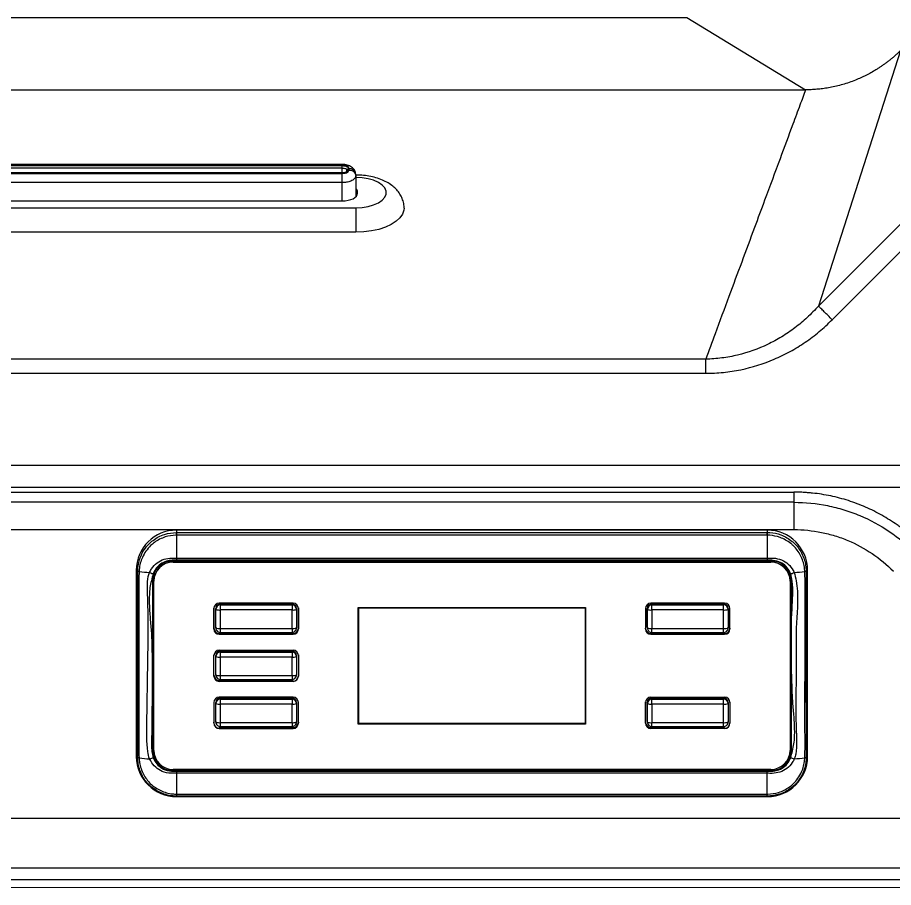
# Model space of a CAD drawing. Header units: inches. Extents: x 0 to 84, y -22 to 124.
# Drawn here: x 62 to 71.79, y 0.5 to 10.22 of the extents above; entities that cross this region are included whole.
import ezdxf

# ---------------------------------------------------------------- set-up
doc = ezdxf.new("R2010")
doc.units = ezdxf.units.IN
doc.header["$MEASUREMENT"] = 0
doc.layers.add('1', color=4, linetype='Continuous')
doc.layers.add('BDIM_CYAN', color=4, linetype='Continuous')

# ---------------------------------------------------------------- blocks, each defined once
blk = doc.blocks.new('wf')
at = {"layer": 'BDIM_CYAN'}
for p, q in [((2.2302, 3.3206), (2.2191, 3.3317)), ((2.3181, 3.3388), (2.3292, 3.3277)), ((2.3223, 3.3346), (2.3253, 3.3316)), ((2.1325, 3.3122), (-3.3122, -2.1325)), ((2.1396, 3.3051), (-3.3051, -2.1396)), ((-3.3029, -2.1415), (2.1415, 3.3029)), ((2.1607, 3.2837), (-3.2837, -2.1607)), ((2.1995, 3.2447), (-3.2447, -2.1995)), ((2.2014, 3.2428), (-3.2428, -2.2014)), ((-3.241, -2.2037), (2.2037, 3.241)), ((2.1987, 3.2444), (2.1607, 3.2837)), ((2.224, 3.2909), (2.2135, 3.3014)), ((2.2135, 3.3014), (2.2276, 3.2867)), ((2.2156, 3.3276), (2.2261, 3.3171)), ((2.224, 3.2909), (2.2261, 3.2861)), ((2.3292, 3.3277), (2.4931, 3.1637)), ((2.2757, 3.169), (-3.169, -2.2757)), ((2.4208, 3.024), (2.2757, 3.169)), ((2.4809, 3.2043), (2.4703, 3.2149)), ((2.4836, 3.2013), (2.4703, 3.2149)), ((-3.0752, -2.5816), (2.5816, 3.0752)), ((2.5816, 3.0752), (2.7748, 2.882)), ((-3.024, -2.4208), (2.4208, 3.024)), ((2.7748, 2.882), (-2.882, -2.7748)), ((-3.3317, -2.2191), (-3.3206, -2.2302)), ((-3.3171, -2.2261), (-3.3276, -2.2156)), ((-3.3014, -2.2135), (-3.2909, -2.224)), ((-3.2901, -2.2244), (-3.3014, -2.2135)), ((-3.2858, -2.2262), (-3.2909, -2.224)), ((-3.2837, -2.1607), (-3.2442, -2.199)), ((-3.3277, -2.3292), (-3.3388, -2.3181)), ((-3.1633, -2.4935), (-3.3277, -2.3292)), ((-3.169, -2.2757), (-3.024, -2.4208)), ((-3.2149, -2.4703), (-3.2043, -2.4809)), ((-3.2013, -2.4836), (-3.2149, -2.4703)), ((-3.0752, -2.5816), (-2.882, -2.7748))]:
    blk.add_line(p, q, dxfattribs=at)
at = {"layer": 'BDIM_CYAN', "flags": 128}
for points in [[(2.5816, 3.0752), (2.629, 3.1278), (2.669, 3.1834), (2.7, 3.2395), (2.7205, 3.2937), (2.7297, 3.3435), (2.7272, 3.3869), (2.7131, 3.422), (2.688, 3.4471), (2.6529, 3.4612), (2.6095, 3.4637), (2.5597, 3.4545), (2.5055, 3.434), (2.4494, 3.403), (2.3938, 3.363), (2.3412, 3.3156)], [(2.966, 3.4545), (2.9802, 3.4377), (3.0009, 3.3962), (3.0103, 3.3459), (3.008, 3.2882), (2.9941, 3.2246), (2.9691, 3.1568), (2.9335, 3.0868), (2.8885, 3.0164), (2.8351, 2.9475), (2.7748, 2.882)], [(2.4208, 3.024), (2.4431, 3.0486), (2.4622, 3.0745), (2.4774, 3.1009), (2.4882, 3.1266), (2.494, 3.1506), (2.4947, 3.1721), (2.4903, 3.1902), (2.4809, 3.2043)], [(-3.3156, -2.3412), (-3.363, -2.3938), (-3.403, -2.4494), (-3.434, -2.5055), (-3.4545, -2.5597), (-3.4637, -2.6095), (-3.4612, -2.6529), (-3.4471, -2.688), (-3.422, -2.7131), (-3.3869, -2.7272), (-3.3435, -2.7297), (-3.2937, -2.7205), (-3.2395, -2.7), (-3.1834, -2.669), (-3.1278, -2.629), (-3.0752, -2.5816)], [(-3.2043, -2.4809), (-3.1902, -2.4903), (-3.1721, -2.4947), (-3.1506, -2.494), (-3.1266, -2.4882), (-3.1009, -2.4774), (-3.0745, -2.4622), (-3.0486, -2.4431), (-3.024, -2.4208)], [(-2.882, -2.7748), (-2.9475, -2.8351), (-3.0164, -2.8885), (-3.0868, -2.9335), (-3.1568, -2.9691), (-3.2246, -2.9941), (-3.2882, -3.008), (-3.3459, -3.0103), (-3.3962, -3.0009), (-3.4377, -2.9802), (-3.4551, -2.9655)]]:
    blk.add_lwpolyline(points, dxfattribs=at)
at = {"layer": 'BDIM_CYAN'}
for centre, radius, start, end in [((2.4327, 3.1726), 0.0565, 48.41131, 92.67633), ((-3.1728, -2.4329), 0.0563, 177.87639, 221.64391)]:
    blk.add_arc(centre, radius, start, end, dxfattribs=at)
for points, knots in [([(2.9658, 3.4537), (2.9642, 3.4557), (2.9499, 3.4729), (2.9147, 3.4968), (2.863, 3.523), (2.8071, 3.538), (2.7485, 3.5434), (2.6868, 3.5389), (2.6219, 3.5244), (2.5542, 3.4994), (2.4858, 3.464), (2.4193, 3.4198), (2.3647, 3.3756), (2.3337, 3.3457), (2.3223, 3.3346)], [0, 0, 0, 0, 0.0109115, 0.0953064, 0.1774686, 0.2594799, 0.3436572, 0.4323254, 0.527311, 0.6285458, 0.7330605, 0.8369823, 0.9397193, 1, 1, 1, 1]), ([(2.3089, 3.3462), (2.2972, 3.3534), (2.2731, 3.3682), (2.2336, 3.3673), (2.2008, 3.358), (2.1762, 3.3464), (2.1527, 3.3311), (2.1392, 3.3185), (2.1325, 3.3122)], [0, 0, 0, 0, 0.23421, 0.483453, 0.61169, 0.740859, 0.870406, 1, 1, 1, 1]), ([(2.2191, 3.3317), (2.2142, 3.3345), (2.2045, 3.3403), (2.1815, 3.3348), (2.1589, 3.3226), (2.146, 3.3109), (2.1396, 3.3051)], [0, 0, 0, 0, 0.2796186, 0.5592342, 0.7796155, 1, 1, 1, 1]), ([(2.1415, 3.3029), (2.1492, 3.3097), (2.1646, 3.3232), (2.1875, 3.3329), (2.2053, 3.3344), (2.2122, 3.3299), (2.2156, 3.3276)], [0, 0, 0, 0, 0.279599, 0.559224, 0.779618, 1, 1, 1, 1]), ([(2.3181, 3.3388), (2.3107, 3.3443), (2.2952, 3.3559), (2.2654, 3.357), (2.2386, 3.3481), (2.2255, 3.337), (2.2191, 3.3317)], [0, 0, 0, 0, 0.270261, 0.562429, 0.789736, 1, 1, 1, 1]), ([(2.2302, 3.3206), (2.2385, 3.3273), (2.2559, 3.3412), (2.2861, 3.3466), (2.3119, 3.3415), (2.3236, 3.3322), (2.3292, 3.3277)], [0, 0, 0, 0, 0.2702613, 0.5624294, 0.7897364, 1, 1, 1, 1]), ([(2.1333, 3.3114), (2.1332, 3.3115), (2.1328, 3.3119), (2.1369, 3.3078), (2.1396, 3.3051)], [0, 0, 0, 0, 0.349761, 1, 1, 1, 1]), ([(2.1607, 3.2837), (2.1588, 3.2855), (2.155, 3.2894), (2.149, 3.2954), (2.1442, 3.3001), (2.1424, 3.302), (2.1415, 3.3029)], [0, 0, 0, 0, 0.270372, 0.562401, 0.789626, 1, 1, 1, 1]), ([(2.1607, 3.2837), (2.1655, 3.2881), (2.1753, 3.2968), (2.191, 3.3044), (2.2049, 3.3068), (2.2106, 3.3032), (2.2135, 3.3014)], [0, 0, 0, 0, 0.24999, 0.500001, 0.75001, 1, 1, 1, 1]), ([(2.2264, 3.2862), (2.226, 3.2858), (2.2249, 3.2849), (2.2234, 3.2796), (2.22, 3.272), (2.2154, 3.2641), (2.2087, 3.2546), (2.2027, 3.2481), (2.1995, 3.2447)], [0, 0, 0, 0, 0.131237, 0.356747, 0.491878, 0.643527, 0.812664, 1, 1, 1, 1]), ([(2.2014, 3.2428), (2.2004, 3.2438), (2.1992, 3.245), (2.1996, 3.2445), (2.1997, 3.2445)], [0, 0, 0, 0, 0.808984, 1, 1, 1, 1]), ([(2.2261, 3.3171), (2.2288, 3.3125), (2.2342, 3.3034), (2.2291, 3.282), (2.2176, 3.2608), (2.2068, 3.2488), (2.2014, 3.2428)], [0, 0, 0, 0, 0.279618, 0.559233, 0.779615, 1, 1, 1, 1]), ([(2.2037, 3.241), (2.211, 3.2493), (2.2255, 3.2659), (2.2359, 3.2904), (2.2375, 3.3095), (2.2327, 3.3169), (2.2302, 3.3206)], [0, 0, 0, 0, 0.279591, 0.559216, 0.779611, 1, 1, 1, 1]), ([(2.2757, 3.169), (2.2688, 3.1759), (2.2543, 3.1904), (2.2319, 3.2128), (2.2141, 3.2306), (2.2071, 3.2376), (2.2037, 3.241)], [0, 0, 0, 0, 0.270372, 0.562401, 0.789626, 1, 1, 1, 1]), ([(2.2135, 3.3014), (2.212, 3.3034), (2.2091, 3.3076), (2.2089, 3.3154), (2.2112, 3.3225), (2.2142, 3.3259), (2.2156, 3.3276)], [0, 0, 0, 0, 0.270498, 0.562368, 0.7895, 1, 1, 1, 1]), ([(2.224, 3.2909), (2.2226, 3.2929), (2.2196, 3.297), (2.2194, 3.3049), (2.2218, 3.3119), (2.2247, 3.3154), (2.2261, 3.3171)], [0, 0, 0, 0, 0.2705015, 0.5623673, 0.7894964, 1, 1, 1, 1]), ([(2.3292, 3.3277), (2.3328, 3.3228), (2.34, 3.3133), (2.3424, 3.293), (2.3394, 3.2708), (2.3293, 3.2413), (2.3091, 3.2055), (2.2863, 3.1805), (2.2757, 3.169)], [0, 0, 0, 0, 0.1550158, 0.3015242, 0.4395187, 0.5689931, 0.8013846, 1, 1, 1, 1]), ([(-3.3122, -2.1325), (-3.3205, -2.1416), (-3.3394, -2.1623), (-3.3568, -2.1961), (-3.3656, -2.2286), (-3.3673, -2.2566), (-3.3622, -2.2853), (-3.3517, -2.3008), (-3.3462, -2.3089)], [0, 0, 0, 0, 0.17198, 0.389837, 0.520088, 0.665434, 0.825777, 1, 1, 1, 1]), ([(-3.3051, -2.1396), (-3.3124, -2.1479), (-3.327, -2.1644), (-3.3373, -2.189), (-3.339, -2.2081), (-3.3341, -2.2155), (-3.3317, -2.2191)], [0, 0, 0, 0, 0.2795906, 0.5592155, 0.7796115, 1, 1, 1, 1]), ([(-3.3276, -2.2156), (-3.3303, -2.211), (-3.3357, -2.2019), (-3.3306, -2.1806), (-3.3191, -2.1594), (-3.3083, -2.1474), (-3.3029, -2.1415)], [0, 0, 0, 0, 0.279615, 0.559229, 0.779599, 1, 1, 1, 1]), ([(-3.3114, -2.1333), (-3.3115, -2.1332), (-3.3119, -2.1328), (-3.3078, -2.1369), (-3.3051, -2.1396)], [0, 0, 0, 0, 0.349703, 1, 1, 1, 1]), ([(-3.2837, -2.1607), (-3.2855, -2.1588), (-3.2894, -2.155), (-3.2954, -2.149), (-3.3001, -2.1442), (-3.302, -2.1424), (-3.3029, -2.1415)], [0, 0, 0, 0, 0.270372, 0.562401, 0.789626, 1, 1, 1, 1]), ([(-3.3388, -2.3181), (-3.3443, -2.3107), (-3.3559, -2.2952), (-3.357, -2.2654), (-3.3481, -2.2386), (-3.337, -2.2255), (-3.3317, -2.2191)], [0, 0, 0, 0, 0.270261, 0.562429, 0.789736, 1, 1, 1, 1]), ([(-3.3277, -2.3292), (-3.3333, -2.3217), (-3.3448, -2.3062), (-3.3459, -2.2765), (-3.337, -2.2497), (-3.3259, -2.2365), (-3.3206, -2.2302)], [0, 0, 0, 0, 0.270261, 0.562429, 0.789736, 1, 1, 1, 1]), ([(-3.3014, -2.2135), (-3.3034, -2.212), (-3.3076, -2.2091), (-3.3154, -2.2089), (-3.3225, -2.2112), (-3.3259, -2.2142), (-3.3276, -2.2156)], [0, 0, 0, 0, 0.2704983, 0.5623681, 0.7894996, 1, 1, 1, 1]), ([(-3.3206, -2.2302), (-3.3157, -2.2331), (-3.3059, -2.2389), (-3.283, -2.2334), (-3.2603, -2.2211), (-3.2474, -2.2095), (-3.241, -2.2037)], [0, 0, 0, 0, 0.279607, 0.55922, 0.779595, 1, 1, 1, 1]), ([(-3.2428, -2.2014), (-3.2505, -2.2082), (-3.266, -2.2218), (-3.2889, -2.2314), (-3.3068, -2.233), (-3.3136, -2.2284), (-3.3171, -2.2261)], [0, 0, 0, 0, 0.279619, 0.559235, 0.779616, 1, 1, 1, 1]), ([(-3.2909, -2.224), (-3.2929, -2.2226), (-3.297, -2.2196), (-3.3049, -2.2194), (-3.3119, -2.2218), (-3.3154, -2.2247), (-3.3171, -2.2261)], [0, 0, 0, 0, 0.270502, 0.562367, 0.789496, 1, 1, 1, 1]), ([(-3.3014, -2.2135), (-3.3032, -2.2106), (-3.3068, -2.2049), (-3.3044, -2.191), (-3.2968, -2.1753), (-3.2881, -2.1655), (-3.2837, -2.1607)], [0, 0, 0, 0, 0.249993, 0.499971, 0.749966, 1, 1, 1, 1]), ([(-3.2447, -2.1995), (-3.2492, -2.2036), (-3.2584, -2.212), (-3.2719, -2.2202), (-3.2819, -2.2251), (-3.2851, -2.2262), (-3.2867, -2.2268)], [0, 0, 0, 0, 0.233948, 0.479822, 0.734764, 1, 1, 1, 1]), ([(-3.2445, -2.1997), (-3.2445, -2.1997), (-3.2446, -2.1996), (-3.2435, -2.2007), (-3.2428, -2.2014)], [0, 0, 0, 0, 0.350671, 1, 1, 1, 1]), ([(-3.169, -2.2757), (-3.1759, -2.2688), (-3.1904, -2.2543), (-3.2128, -2.2319), (-3.2306, -2.2141), (-3.2376, -2.2071), (-3.241, -2.2037)], [0, 0, 0, 0, 0.270372, 0.562401, 0.789626, 1, 1, 1, 1]), ([(-3.3346, -2.3223), (-3.3448, -2.3328), (-3.3739, -2.3628), (-3.4175, -2.4162), (-3.4623, -2.4828), (-3.4991, -2.5534), (-3.5254, -2.6242), (-3.54, -2.693), (-3.5433, -2.7572), (-3.5361, -2.8176), (-3.5186, -2.8733), (-3.4924, -2.9238), (-3.4672, -2.9513), (-3.4549, -2.9646)], [0, 0, 0, 0, 0.055727, 0.158429, 0.262412, 0.368812, 0.478852, 0.578102, 0.671, 0.758141, 0.841458, 0.922642, 1, 1, 1, 1]), ([(-3.169, -2.2757), (-3.1805, -2.2863), (-3.2055, -2.3091), (-3.2413, -2.3293), (-3.2708, -2.3394), (-3.293, -2.3424), (-3.3133, -2.34), (-3.3228, -2.3328), (-3.3277, -2.3292)], [0, 0, 0, 0, 0.198615, 0.431007, 0.560481, 0.698476, 0.844984, 1, 1, 1, 1])]:
    blk.add_open_spline(points, degree=3, knots=knots, dxfattribs=at)
blk = doc.blocks.new('cp')
at = {"layer": 'BDIM_CYAN'}
for p, q in [((-3.3, 2.162), (-3.3, 2.1367)), ((3.3, 2.162), (-3.3, 2.162)), ((3.3, 2.162), (3.3, 2.1367)), ((-3.3, 2.1367), (-3.3, 2.1055)), ((-3.3, 2.1367), (3.05, 2.1367)), ((-3.3, 2.1055), (-3.3, 2.1055)), ((-3.3, 2.1055), (-3.2997, 1.8493)), ((3.3, 2.1055), (-3.3, 2.1055)), ((3.05, 2.1367), (3.05, 2.1367)), ((3.05, 2.1367), (3.3, 2.1367)), ((3.3, 2.1055), (3.2997, 1.8493)), ((3.3, 2.1055), (3.3, 2.1055)), ((3.34, 1.8206), (-3.34, 1.8206)), ((-3.34, 1.8049), (-3.34, 1.807)), ((-3.34, 1.807), (3.34, 1.807)), ((-3.34, 1.8049), (3.34, 1.8049)), ((-3.2997, 1.8493), (3.0497, 1.8493)), ((-3.2997, 1.8493), (-3.2997, 1.8259)), ((-3.0497, 1.8259), (-3.2997, 1.8259)), ((3.2993, 1.8259), (-3.0497, 1.8259)), ((3.0497, 1.8493), (3.2997, 1.8493)), ((3.2997, 1.8493), (3.2993, 1.8259)), ((3.34, 1.8049), (3.34, 1.807)), ((-3.7333, 1.7039), (-3.75, 1.7154)), ((-3.75, 1.7154), (-3.75, -0.3689)), ((-3.7333, 1.7039), (-3.7333, 1.7039)), ((-3.7189, 1.7005), (-3.7189, 1.7005)), ((-3.6019, 1.6894), (-3.6018, 1.6894)), ((-3.6018, 1.6894), (-3.6018, 1.6894)), ((3.6016, 1.6894), (3.6014, 1.6894)), ((3.7189, 1.7005), (3.7189, 1.7005)), ((3.7333, 1.7039), (3.75, 1.7154)), ((3.7333, 1.7038), (3.7333, 1.7039)), ((3.75, -0.3689), (3.75, 1.7154)), ((-3.57, 1.5923), (-3.5695, 1.5941)), ((-3.57, 1.5923), (-3.57, -0.2995)), ((-3.5695, 1.5941), (-3.5695, -0.2976)), ((-3.5545, 1.592), (-3.5545, 1.5941)), ((-3.5545, -0.2997), (-3.5545, 1.592)), ((3.5545, 1.592), (3.5545, 1.5941)), ((3.5545, 1.592), (3.5545, -0.2997)), ((3.57, 1.5923), (3.5695, 1.5941)), ((3.5695, -0.2976), (3.5695, 1.5941)), ((3.57, -0.2995), (3.57, 1.5923)), ((-2.8832, 1.287), (-2.8832, 1.0574)), ((-2.8829, 1.2929), (-2.8831, 1.2902)), ((-2.8827, 1.0673), (-2.8827, 1.2949)), ((-2.862, 1.2762), (-2.8633, 1.2868)), ((-2.8633, 1.0764), (-2.8633, 1.2868)), ((-2.862, 1.0685), (-2.862, 1.2762)), ((-1.9993, 1.3466), (-2.8232, 1.3466)), ((-2.8133, 1.3364), (-2.812, 1.3258)), ((-2.8133, 1.3364), (-2.0092, 1.3364)), ((-2.812, 1.3258), (-2.812, 1.2702)), ((-2.812, 1.3258), (-2.0105, 1.3258)), ((-2.0105, 1.3258), (-2.0092, 1.3364)), ((-2.0105, 1.3258), (-2.0105, 1.2702)), ((-1.9592, 1.2868), (-1.9605, 1.2762)), ((-1.9605, 1.2762), (-1.9605, 1.0685)), ((-1.9592, 1.2868), (-1.9592, 1.0764)), ((-1.9398, 1.2949), (-1.9398, 1.0673)), ((-1.9394, 1.2902), (-1.9396, 1.2929)), ((-1.9393, 1.0574), (-1.9393, 1.287)), ((-1.2705, 1.2978), (1.2705, 1.2978)), ((-1.2705, -0.0055), (-1.2705, 1.2978)), ((-1.2653, 1.2928), (-1.2655, 1.2949)), ((-1.2655, 1.2949), (1.2655, 1.2949)), ((-1.2655, 0.0016), (-1.2655, 1.2949)), ((-1.2653, 1.2928), (1.2653, 1.2928)), ((-1.2653, 0), (-1.2653, 1.2928)), ((1.2653, 1.2928), (1.2655, 1.2949)), ((1.2653, 1.2928), (1.2653, 0)), ((1.2655, 1.2949), (1.2655, 0.0016)), ((1.2705, 1.2978), (1.2705, -0.0055)), ((1.9393, 1.287), (1.9393, 1.0574)), ((1.9396, 1.2929), (1.9394, 1.2902)), ((1.9398, 1.2949), (1.9398, 1.0673)), ((1.9605, 1.2762), (1.9592, 1.2868)), ((1.9592, 1.0764), (1.9592, 1.2868)), ((1.9605, 1.0685), (1.9605, 1.2762)), ((2.8232, 1.3466), (1.9993, 1.3466)), ((2.0092, 1.3364), (2.0105, 1.3258)), ((2.0092, 1.3364), (2.8133, 1.3364)), ((2.0105, 1.2702), (2.0105, 1.3258)), ((2.0105, 1.3258), (2.812, 1.3258)), ((2.812, 1.3258), (2.8133, 1.3364)), ((2.812, 1.2702), (2.812, 1.3258)), ((2.8633, 1.2868), (2.862, 1.2762)), ((2.862, 1.2762), (2.862, 1.0685)), ((2.8633, 1.2868), (2.8633, 1.0764)), ((2.8827, 1.0673), (2.8827, 1.2949)), ((2.8831, 1.2902), (2.8829, 1.2929)), ((2.8832, 1.0574), (2.8832, 1.287)), ((-2.0105, 1.2702), (-2.812, 1.2702)), ((-2.812, 1.2702), (-2.812, 1.0625)), ((-2.0105, 1.0625), (-2.0105, 1.2702)), ((2.812, 1.2702), (2.0105, 1.2702)), ((2.0105, 1.2702), (2.0105, 1.0625)), ((2.812, 1.0625), (2.812, 1.2702)), ((-2.8832, 1.0594), (-2.8827, 1.0673)), ((-2.8633, 1.0764), (-2.862, 1.0685)), ((-2.8626, 1.0683), (-2.8613, 1.0604)), ((-2.862, 1.0685), (-2.8613, 1.0604)), ((-2.8227, 1.0077), (-2.8232, 0.9999)), ((-1.9993, 0.9999), (-2.8232, 0.9999)), ((-2.8232, 0.9999), (-2.8232, 0.9978)), ((-2.8232, 0.9978), (-1.9993, 0.9978)), ((-1.9998, 1.0077), (-2.8227, 1.0077)), ((-2.812, 1.0625), (-2.0105, 1.0625)), ((-2.812, 1.0625), (-2.812, 1.0186)), ((-2.812, 1.0186), (-2.0105, 1.0186)), ((-2.0105, 1.0625), (-2.0105, 1.0186)), ((-1.9993, 0.9999), (-1.9998, 1.0077)), ((-1.9993, 0.9999), (-1.9993, 0.9978)), ((-1.9612, 1.0604), (-1.9605, 1.0685)), ((-1.9612, 1.0604), (-1.9599, 1.0683)), ((-1.9605, 1.0685), (-1.9592, 1.0764)), ((-1.9398, 1.0673), (-1.9393, 1.0594)), ((1.9393, 1.0594), (1.9398, 1.0673)), ((1.9592, 1.0764), (1.9605, 1.0685)), ((1.9599, 1.0683), (1.9612, 1.0604)), ((1.9605, 1.0685), (1.9612, 1.0604)), ((1.9998, 1.0077), (1.9993, 0.9999)), ((1.9993, 0.9999), (2.8232, 0.9999)), ((1.9993, 0.9999), (1.9993, 0.9978)), ((1.9993, 0.9978), (2.8232, 0.9978)), ((1.9998, 1.0077), (2.8227, 1.0077)), ((2.0105, 1.0625), (2.812, 1.0625)), ((2.0105, 1.0186), (2.0105, 1.0625)), ((2.0105, 1.0186), (2.812, 1.0186)), ((2.812, 1.0186), (2.812, 1.0625)), ((2.8232, 0.9999), (2.8227, 1.0077)), ((2.8232, 0.9999), (2.8232, 0.9978)), ((2.8613, 1.0604), (2.862, 1.0685)), ((2.8613, 1.0604), (2.8626, 1.0683)), ((2.862, 1.0685), (2.8633, 1.0764)), ((2.8827, 1.0673), (2.8832, 1.0594)), ((-2.823, 0.8206), (-1.9993, 0.8206)), ((-2.8133, 0.8104), (-2.812, 0.7998)), ((-2.8133, 0.8104), (-2.0092, 0.8104)), ((-2.812, 0.7998), (-2.812, 0.7442)), ((-2.812, 0.7998), (-2.0105, 0.7998)), ((-2.0105, 0.7998), (-2.0092, 0.8104)), ((-2.0105, 0.7998), (-2.0105, 0.7442)), ((-2.8827, 0.7669), (-2.883, 0.7642)), ((-2.883, 0.5313), (-2.883, 0.761)), ((-2.8825, 0.5413), (-2.8825, 0.7689)), ((-2.862, 0.7502), (-2.8633, 0.7607)), ((-2.8633, 0.5504), (-2.8633, 0.7607)), ((-2.862, 0.5424), (-2.862, 0.7502)), ((-2.0105, 0.7442), (-2.812, 0.7442)), ((-2.812, 0.7442), (-2.812, 0.5364)), ((-2.0105, 0.5364), (-2.0105, 0.7442)), ((-1.9592, 0.7607), (-1.9605, 0.7502)), ((-1.9605, 0.7502), (-1.9605, 0.5424)), ((-1.9592, 0.7607), (-1.9592, 0.5504)), ((-1.9398, 0.7689), (-1.9398, 0.5413)), ((-1.9394, 0.7642), (-1.9396, 0.7669)), ((-1.9393, 0.761), (-1.9393, 0.5313)), ((-2.883, 0.5334), (-2.8825, 0.5413)), ((-2.8633, 0.5504), (-2.862, 0.5424)), ((-2.8626, 0.5423), (-2.8613, 0.5343)), ((-2.862, 0.5424), (-2.8613, 0.5343)), ((-2.812, 0.5364), (-2.0105, 0.5364)), ((-2.812, 0.5364), (-2.812, 0.4925)), ((-2.812, 0.4925), (-2.0105, 0.4925)), ((-2.0105, 0.5364), (-2.0105, 0.4925)), ((-1.9612, 0.5343), (-1.9605, 0.5424)), ((-1.9612, 0.5343), (-1.9599, 0.5423)), ((-1.9605, 0.5424), (-1.9592, 0.5504)), ((-1.9398, 0.5413), (-1.9393, 0.5334)), ((-2.8225, 0.4817), (-2.823, 0.4739)), ((-1.9993, 0.4739), (-2.823, 0.4739)), ((-2.823, 0.4739), (-2.823, 0.4718)), ((-1.9993, 0.4718), (-2.823, 0.4718)), ((-1.9998, 0.4817), (-2.8225, 0.4817)), ((-1.9993, 0.4739), (-1.9998, 0.4817)), ((-1.9993, 0.4739), (-1.9993, 0.4718)), ((-1.9993, 0.2945), (-2.8232, 0.2945)), ((1.9993, 0.2945), (2.8232, 0.2945)), ((-2.8832, 0.235), (-2.8832, 0.0053)), ((-2.8829, 0.2408), (-2.8831, 0.2382)), ((-2.8827, 0.2428), (-2.8827, 0.0152)), ((-2.862, 0.2241), (-2.8633, 0.2347)), ((-2.8633, 0.0243), (-2.8633, 0.2347)), ((-2.862, 0.0164), (-2.862, 0.2241)), ((-2.8133, 0.2843), (-2.812, 0.2738)), ((-2.8133, 0.2843), (-2.0092, 0.2843)), ((-2.812, 0.2738), (-2.812, 0.2181)), ((-2.812, 0.2738), (-2.0105, 0.2738)), ((-2.0105, 0.2181), (-2.812, 0.2181)), ((-2.812, 0.2181), (-2.812, 0.0104)), ((-2.0105, 0.2738), (-2.0092, 0.2843)), ((-2.0105, 0.2738), (-2.0105, 0.2181)), ((-2.0105, 0.0104), (-2.0105, 0.2181)), ((-1.9592, 0.2347), (-1.9605, 0.2241)), ((-1.9605, 0.2241), (-1.9605, 0.0164)), ((-1.9592, 0.2347), (-1.9592, 0.0243)), ((-1.9398, 0.0152), (-1.9398, 0.2428)), ((-1.9394, 0.2382), (-1.9396, 0.2408)), ((-1.9393, 0.0053), (-1.9393, 0.235)), ((1.9393, 0.0053), (1.9393, 0.235)), ((1.9396, 0.2408), (1.9394, 0.2382)), ((1.9398, 0.0152), (1.9398, 0.2428)), ((1.9605, 0.2241), (1.9592, 0.2347)), ((1.9592, 0.0243), (1.9592, 0.2347)), ((1.9605, 0.0164), (1.9605, 0.2241)), ((2.0092, 0.2843), (2.0105, 0.2738)), ((2.0092, 0.2843), (2.8133, 0.2843)), ((2.0105, 0.2181), (2.0105, 0.2738)), ((2.0105, 0.2738), (2.812, 0.2738)), ((2.812, 0.2181), (2.0105, 0.2181)), ((2.0105, 0.2181), (2.0105, 0.0104)), ((2.812, 0.2738), (2.8133, 0.2843)), ((2.812, 0.2181), (2.812, 0.2738)), ((2.812, 0.0104), (2.812, 0.2181)), ((2.8633, 0.2347), (2.862, 0.2241)), ((2.862, 0.2241), (2.862, 0.0164)), ((2.8633, 0.2347), (2.8633, 0.0243)), ((2.8827, 0.2428), (2.8827, 0.0152)), ((2.8831, 0.2382), (2.8829, 0.2408)), ((2.8832, 0.235), (2.8832, 0.0053)), ((-2.8832, 0.0074), (-2.8827, 0.0152)), ((-2.8633, 0.0243), (-2.862, 0.0164)), ((-2.8626, 0.0163), (-2.8613, 0.0083)), ((-2.862, 0.0164), (-2.8613, 0.0083)), ((-2.812, 0.0104), (-2.0105, 0.0104)), ((-2.812, 0.0104), (-2.812, -0.0335)), ((-2.0105, 0.0104), (-2.0105, -0.0335)), ((-1.9612, 0.0083), (-1.9605, 0.0164)), ((-1.9612, 0.0083), (-1.9599, 0.0163)), ((-1.9605, 0.0164), (-1.9592, 0.0243)), ((-1.9398, 0.0152), (-1.9393, 0.0074)), ((-1.2653, 0), (-1.2655, 0.0016)), ((1.2653, 0), (-1.2653, 0)), ((1.2653, 0), (1.2655, 0.0016)), ((1.9393, 0.0074), (1.9398, 0.0152)), ((1.9592, 0.0243), (1.9605, 0.0164)), ((1.9599, 0.0163), (1.9612, 0.0083)), ((1.9605, 0.0164), (1.9612, 0.0083)), ((2.0105, 0.0104), (2.812, 0.0104)), ((2.0105, -0.0335), (2.0105, 0.0104)), ((2.812, -0.0335), (2.812, 0.0104)), ((2.8613, 0.0083), (2.862, 0.0164)), ((2.8613, 0.0083), (2.8626, 0.0163)), ((2.862, 0.0164), (2.8633, 0.0243)), ((2.8827, 0.0152), (2.8832, 0.0074)), ((-2.8227, -0.0443), (-2.8232, -0.0522)), ((-2.8232, -0.0522), (-1.9993, -0.0522)), ((-2.8232, -0.0522), (-2.8232, -0.0543)), ((-2.8232, -0.0543), (-1.9993, -0.0543)), ((-2.8227, -0.0443), (-1.9998, -0.0443)), ((-2.812, -0.0335), (-2.0105, -0.0335)), ((-1.9993, -0.0522), (-1.9998, -0.0443)), ((-1.9993, -0.0522), (-1.9993, -0.0543)), ((1.2705, -0.0034), (-1.2705, -0.0034)), ((1.2705, -0.0055), (-1.2705, -0.0055)), ((1.9998, -0.0443), (1.9993, -0.0522)), ((2.8232, -0.0522), (1.9993, -0.0522)), ((1.9993, -0.0522), (1.9993, -0.0543)), ((2.8232, -0.0543), (1.9993, -0.0543)), ((2.8227, -0.0443), (1.9998, -0.0443)), ((2.0105, -0.0335), (2.812, -0.0335)), ((2.8232, -0.0522), (2.8227, -0.0443)), ((2.8232, -0.0522), (2.8232, -0.0543)), ((-3.7334, -0.3804), (-3.75, -0.3689)), ((-3.7334, -0.3804), (-3.7334, -0.3804)), ((-3.7188, -0.3837), (-3.7189, -0.3837)), ((-3.57, -0.2995), (-3.5695, -0.2976)), ((3.57, -0.2995), (3.5695, -0.2976)), ((3.7189, -0.3837), (3.7189, -0.3837)), ((3.7333, -0.3804), (3.75, -0.3689)), ((3.7333, -0.3804), (3.7333, -0.3804)), ((-3.6013, -0.3943), (-3.6015, -0.3943)), ((-3.6013, -0.3943), (-3.6013, -0.3943)), ((3.6017, -0.3938), (3.6016, -0.3938)), ((3.6016, -0.3938), (3.6016, -0.3938)), ((3.34, -0.5126), (-3.34, -0.5126)), ((3.34, -0.5254), (-3.34, -0.5254)), ((-3.34, -0.5254), (-3.34, -0.5277)), ((-3.34, -0.5277), (3.34, -0.5277)), ((-3.2997, -0.5557), (-3.3, -0.7886)), ((-3.2993, -0.5331), (-3.2997, -0.5557)), ((-3.0497, -0.5557), (-3.2997, -0.5557)), ((-3.2993, -0.5331), (3.0497, -0.5331)), ((3.2997, -0.5557), (-3.0497, -0.5557)), ((3.0497, -0.5331), (3.2997, -0.5331)), ((3.2997, -0.5557), (3.2997, -0.5331)), ((3.3, -0.7886), (3.2997, -0.5557)), ((3.34, -0.5277), (3.34, -0.5254)), ((-3.3, -0.7886), (-3.3, -0.7886)), ((-3.3, -0.7886), (3.3, -0.7886)), ((-3.3, -0.7886), (-3.3, -0.811)), ((-3.3, -0.811), (-3.3, -0.8155)), ((-3.05, -0.811), (-3.3, -0.811)), ((-3.3, -0.8155), (3.3, -0.8155)), ((3.3, -0.811), (-3.05, -0.811)), ((3.3, -0.7886), (3.3, -0.7886)), ((3.3, -0.811), (3.3, -0.7886)), ((3.3, -0.8155), (3.3, -0.811))]:
    blk.add_line(p, q, dxfattribs=at)
at = {"layer": 'BDIM_CYAN', "flags": 128}
for points in [[(-3.3, 2.1055), (-3.3, 2.1109), (-3.3, 2.116), (-3.3, 2.1207), (-3.3, 2.125), (-3.3, 2.1287), (-3.3, 2.132), (-3.3, 2.1346), (-3.3, 2.1367)], [(3.3, 2.1055), (3.3, 2.1109), (3.3, 2.116), (3.3, 2.1207), (3.3, 2.125), (3.3, 2.1287), (3.3, 2.132), (3.3, 2.1346), (3.3, 2.1367)], [(-3.56, 1.6588), (-3.5651, 1.6385), (-3.5695, 1.5941)], [(3.5695, 1.5941), (3.5651, 1.6385), (3.56, 1.6588)], [(3.3, -0.811), (3.3, -0.8103), (3.3, -0.809), (3.3, -0.8071), (3.3, -0.8045), (3.3, -0.8013), (3.3, -0.7975), (3.3, -0.7933), (3.3, -0.7886)]]:
    blk.add_lwpolyline(points, dxfattribs=at)
at = {"layer": 'BDIM_CYAN'}
for centre, radius, start, end in [((-3.3017, 1.7137), 0.4483, 89.78573, 179.78412), ((3.3017, 1.7137), 0.4483, 0.21588, 90.21427), ((-3.3409, 1.5914), 0.2291, 89.78573, 179.78412), ((-3.3408, 1.5933), 0.2137, 89.78573, 179.78412), ((-3.3408, 1.5912), 0.2137, 89.78573, 179.78412), ((3.3409, 1.5914), 0.2291, 0.21588, 90.21427), ((3.3408, 1.5933), 0.2137, 0.21588, 90.21427), ((3.3408, 1.5912), 0.2137, 0.21588, 90.21427), ((-3.4388, 4.0329), 2.3491, 263.15268, 266.01999), ((3.4382, 4.0418), 2.3581, 273.9742, 276.83592), ((-2.8121, 1.2759), 0.0499, 89.88857, 179.68128), ((-2.824, 1.3813), 0.1118, 250.14167, 276.17666), ((-2.0104, 1.2759), 0.0499, 0.31872, 90.11143), ((-1.9985, 1.3813), 0.1118, 263.82334, 289.85833), ((2.0104, 1.2759), 0.0499, 89.88857, 179.68128), ((1.9985, 1.3813), 0.1118, 250.14167, 276.17666), ((2.8121, 1.2759), 0.0499, 0.31872, 90.11143), ((2.824, 1.3813), 0.1118, 263.82334, 289.85833), ((-2.824, 1.1736), 0.1118, 250.14167, 276.17666), ((-2.812, 1.0686), 0.05, 189.46028, 270), ((-1.9985, 1.1736), 0.1118, 263.82334, 289.85833), ((-2.0105, 1.0686), 0.05, 270, 350.53972), ((1.9985, 1.1736), 0.1118, 250.14167, 276.17666), ((2.0105, 1.0686), 0.05, 189.46028, 270), ((2.824, 1.1736), 0.1118, 263.82334, 289.85833), ((2.812, 1.0686), 0.05, 270, 350.53972), ((-2.8121, 0.7499), 0.0499, 89.88857, 179.68128), ((-2.0104, 0.7499), 0.0499, 0.31872, 90.11143), ((-2.824, 0.8553), 0.1118, 250.14167, 276.17666), ((-1.9985, 0.8553), 0.1118, 263.82334, 289.85833), ((-2.824, 0.6476), 0.1118, 250.14167, 276.17666), ((-2.812, 0.5425), 0.05, 189.46028, 270), ((-1.9985, 0.6476), 0.1118, 263.82334, 289.85833), ((-2.0105, 0.5425), 0.05, 270, 350.53972), ((-2.8121, 0.2239), 0.0499, 89.88857, 179.68128), ((-2.824, 0.3293), 0.1118, 250.14167, 276.17666), ((-2.0104, 0.2239), 0.0499, 0.31872, 90.11143), ((-1.9985, 0.3293), 0.1118, 263.82334, 289.85833), ((2.0104, 0.2239), 0.0499, 89.88857, 179.68128), ((1.9985, 0.3293), 0.1118, 250.14167, 276.17666), ((2.8121, 0.2239), 0.0499, 0.31872, 90.11143), ((2.824, 0.3293), 0.1118, 263.82334, 289.85833), ((-2.824, 0.1215), 0.1118, 250.14167, 276.17666), ((-2.812, 0.0165), 0.05, 189.46028, 270), ((-1.9985, 0.1215), 0.1118, 263.82334, 289.85833), ((-2.0105, 0.0165), 0.05, 270, 350.53972), ((1.9985, 0.1215), 0.1118, 250.14167, 276.17666), ((2.0105, 0.0165), 0.05, 189.46028, 270), ((2.824, 0.1215), 0.1118, 263.82334, 289.85833), ((2.812, 0.0165), 0.05, 270, 350.53972), ((-3.3017, -0.3672), 0.4483, 180.21588, 270.21427), ((-3.448, 1.9658), 2.3651, 263.42326, 266.27699), ((-3.3409, -0.2986), 0.2291, 180.21588, 270.21427), ((-3.3409, -0.2968), 0.2286, 180.21588, 270.21427), ((-3.3408, -0.2989), 0.2137, 180.21588, 270.21427), ((3.3017, -0.3672), 0.4483, 269.78573, 359.78412), ((3.3409, -0.2968), 0.2286, 269.78573, 359.78412), ((3.3409, -0.2986), 0.2291, 269.78573, 359.78412), ((3.3408, -0.2989), 0.2137, 269.78573, 359.78412), ((3.4589, 1.9544), 2.3525, 273.47836, 276.34415), ((15.3976, -0.791), 18.6976, 179.99278, 180.06128)]:
    blk.add_arc(centre, radius, start, end, dxfattribs=at)
for centre, major_axis, ratio, start_param, end_param in [((-2.8232, 1.287), (-0.06, 0.0003), 0.99252, 4.717499, 6.288219), ((-2.8133, 1.2868), (-0.05, 0.001), 0.992514, 4.732816, 6.303308), ((-2.0092, 1.2868), (-0.05, -0.001), 0.992514, 3.12147, 4.691962), ((-1.9993, 1.287), (-0.06, -0.0003), 0.99252, 3.136559, 4.707279), ((1.9993, 1.287), (-0.06, 0.0003), 0.99252, 4.717499, 6.288219), ((2.0092, 1.2868), (-0.05, 0.001), 0.992514, 4.732816, 6.303308), ((2.8133, 1.2868), (-0.05, -0.001), 0.992514, 3.12147, 4.691962), ((2.8232, 1.287), (-0.06, -0.0003), 0.99252, 3.136559, 4.707279), ((-2.8232, 1.0594), (-0.06, -0.0003), 0.99252, 6.278152, 7.848872), ((-2.8232, 1.0574), (-0.06, -0.0003), 0.99252, 6.278152, 7.848872), ((-2.8227, 1.0673), (-0.06, -0.0003), 0.99252, 6.278152, 7.848872), ((-2.8133, 1.0764), (-0.05, -0.001), 0.992514, 6.263063, 6.426955), ((-1.9998, 1.0673), (-0.06, 0.0003), 0.99252, 1.575906, 3.146626), ((-1.9993, 1.0594), (-0.06, 0.0003), 0.99252, 1.575906, 3.146626), ((-1.9993, 1.0574), (-0.06, 0.0003), 0.99252, 1.575906, 3.146626), ((-2.0092, 1.0764), (-0.05, 0.001), 0.992514, 2.997823, 3.161715), ((1.9993, 1.0594), (-0.06, -0.0003), 0.99252, 6.278152, 7.848872), ((1.9993, 1.0574), (-0.06, -0.0003), 0.99252, 6.278152, 7.848872), ((1.9998, 1.0673), (-0.06, -0.0003), 0.99252, 6.278152, 7.848872), ((2.0092, 1.0764), (-0.05, -0.001), 0.992514, 6.263063, 6.426955), ((2.8227, 1.0673), (-0.06, 0.0003), 0.99252, 1.575906, 3.146626), ((2.8232, 1.0594), (-0.06, 0.0003), 0.99252, 1.575906, 3.146626), ((2.8232, 1.0574), (-0.06, 0.0003), 0.99252, 1.575906, 3.146626), ((2.8133, 1.0764), (-0.05, 0.001), 0.992514, 2.997823, 3.161715), ((-2.823, 0.761), (-0.06, 0.0003), 0.99252, 4.717499, 6.288219), ((-2.8133, 0.7607), (-0.05, 0.001), 0.992514, 4.732816, 6.303308), ((-2.0092, 0.7607), (-0.05, -0.001), 0.992514, 3.12147, 4.691962), ((-1.9993, 0.761), (-0.06, -0.0003), 0.99252, 3.136559, 4.707279), ((-2.823, 0.5334), (-0.06, -0.0003), 0.99252, 6.278152, 7.848872), ((-2.823, 0.5313), (-0.06, -0.0003), 0.99252, 6.278152, 7.848872), ((-2.8225, 0.5413), (-0.06, -0.0003), 0.99252, 6.278152, 7.848872), ((-2.8133, 0.5504), (-0.05, -0.001), 0.992514, 6.263063, 6.426955), ((-1.9993, 0.5334), (-0.06, 0.0003), 0.99252, 1.575906, 3.146626), ((-1.9993, 0.5313), (-0.06, 0.0003), 0.99252, 1.575906, 3.146626), ((-2.0092, 0.5504), (-0.05, 0.001), 0.992514, 2.997823, 3.161715), ((-2.8232, 0.235), (-0.06, 0.0003), 0.99252, 4.717499, 6.288219), ((-1.9993, 0.235), (-0.06, -0.0003), 0.99252, 3.136559, 4.707279), ((1.9993, 0.235), (-0.06, 0.0003), 0.99252, 4.717499, 6.288219), ((2.8232, 0.235), (-0.06, -0.0003), 0.99252, 3.136559, 4.707279), ((-2.8133, 0.2347), (-0.05, 0.001), 0.992514, 4.732816, 6.303308), ((-2.0092, 0.2347), (-0.05, -0.001), 0.992514, 3.12147, 4.691962), ((2.0092, 0.2347), (-0.05, 0.001), 0.992514, 4.732816, 6.303308), ((2.8133, 0.2347), (-0.05, -0.001), 0.992514, 3.12147, 4.691962), ((-2.8232, 0.0074), (-0.06, -0.0003), 0.99252, 6.278152, 7.848872), ((-2.8232, 0.0053), (-0.06, -0.0003), 0.99252, 6.278152, 7.848872), ((-2.8133, 0.0244), (-0.05, -0.001), 0.992514, 6.263063, 6.426955), ((-1.9998, 0.0152), (-0.06, 0.0003), 0.99252, 1.575906, 3.146626), ((-1.9993, 0.0074), (-0.06, 0.0003), 0.99252, 1.575906, 3.146626), ((-1.9993, 0.0053), (-0.06, 0.0003), 0.99252, 1.575906, 3.146626), ((-2.0092, 0.0244), (-0.05, 0.001), 0.992514, 2.997823, 3.161715), ((1.9993, 0.0074), (-0.06, -0.0003), 0.99252, 6.278152, 7.848872), ((1.9993, 0.0053), (-0.06, -0.0003), 0.99252, 6.278152, 7.848872), ((1.9998, 0.0152), (-0.06, -0.0003), 0.99252, 6.278152, 7.848872), ((2.0092, 0.0244), (-0.05, -0.001), 0.992514, 6.263063, 6.426955), ((2.8232, 0.0074), (-0.06, 0.0003), 0.99252, 1.575906, 3.146626), ((2.8232, 0.0053), (-0.06, 0.0003), 0.99252, 1.575906, 3.146626), ((2.8133, 0.0244), (-0.05, 0.001), 0.992514, 2.997823, 3.161715)]:
    blk.add_ellipse(centre, major_axis=major_axis, ratio=ratio, start_param=start_param, end_param=end_param, dxfattribs=at)
for points, knots in [([(-3.7333, 1.7039), (-3.7333, 1.7039), (-3.7334, 1.7117), (-3.7321, 1.7678), (-3.7134, 1.8522), (-3.6636, 1.9452), (-3.6151, 2.0047), (-3.5424, 2.0678), (-3.4399, 2.1239), (-3.3456, 2.1325), (-3.3, 2.1367)], [0, 0, 0, 0, 0.000046, 0.034852, 0.248417, 0.374055, 0.499694, 0.585616, 0.799517, 1, 1, 1, 1]), ([(-3.3, 2.1055), (-3.3023, 2.1055), (-3.3449, 2.1053), (-3.4333, 2.0908), (-3.528, 2.0428), (-3.5975, 1.9843), (-3.6446, 1.9292), (-3.6944, 1.8421), (-3.7152, 1.7622), (-3.7186, 1.7084), (-3.7189, 1.7005), (-3.7189, 1.7005)], [0, 0, 0, 0, 0.010807, 0.19829, 0.410398, 0.49585, 0.621441, 0.747043, 0.962918, 0.999996, 1, 1, 1, 1]), ([(3.3, 2.1367), (3.3096, 2.1365), (3.3613, 2.1354), (3.4608, 2.1135), (3.5525, 2.0605), (3.6337, 1.9865), (3.6986, 1.8953), (3.7301, 1.7847), (3.7334, 1.7202), (3.7333, 1.7039), (3.7333, 1.7038)], [0, 0, 0, 0, 0.042247, 0.228223, 0.442215, 0.50071, 0.71413, 0.927591, 0.999939, 1, 1, 1, 1]), ([(3.3, 2.1367), (3.3, 2.1353), (3.3, 2.1325), (3.3, 2.1252), (3.3, 2.1163), (3.3, 2.1091), (3.3, 2.1055)], [0, 0, 0, 0, 0.249259, 0.499506, 0.749753, 1, 1, 1, 1]), ([(3.7189, 1.7005), (3.7189, 1.7005), (3.7182, 1.7165), (3.7125, 1.7782), (3.679, 1.8825), (3.6154, 1.9675), (3.5375, 2.0359), (3.4508, 2.0844), (3.3574, 2.1043), (3.309, 2.1053), (3.3, 2.1055)], [0, 0, 0, 0, 0.000004, 0.075218, 0.290589, 0.503817, 0.562015, 0.774358, 0.958263, 1, 1, 1, 1]), ([(-3.6018, 1.6894), (-3.6018, 1.6894), (-3.5954, 1.704), (-3.5735, 1.744), (-3.5213, 1.7991), (-3.4427, 1.8409), (-3.3658, 1.8521), (-3.3184, 1.8493), (-3.2997, 1.8493), (-3.2997, 1.8493)], [0, 0, 0, 0, 0.000006, 0.131466, 0.375031, 0.612699, 0.846707, 0.999994, 1, 1, 1, 1]), ([(-3.2997, 1.8259), (-3.2997, 1.8259), (-3.3218, 1.826), (-3.3659, 1.8258), (-3.4351, 1.8117), (-3.4985, 1.7728), (-3.5414, 1.7225), (-3.5562, 1.6864), (-3.5614, 1.6739)], [0, 0, 0, 0, 0.000197, 0.203597, 0.404797, 0.639851, 0.875069, 1, 1, 1, 1]), ([(3.5611, 1.6741), (3.5585, 1.6809), (3.5465, 1.7114), (3.5121, 1.76), (3.4469, 1.807), (3.3719, 1.827), (3.3215, 1.8262), (3.2993, 1.8259)], [0, 0, 0, 0, 0.067525, 0.302742, 0.537703, 0.795522, 1, 1, 1, 1]), ([(3.2997, 1.8493), (3.2997, 1.8493), (3.3225, 1.8482), (3.3769, 1.8538), (3.4602, 1.8341), (3.5378, 1.7854), (3.5807, 1.7316), (3.598, 1.6973), (3.6016, 1.6894), (3.6016, 1.6894)], [0, 0, 0, 0, 0.000006, 0.187328, 0.444104, 0.682814, 0.927816, 0.999994, 1, 1, 1, 1]), ([(-3.7334, -0.3804), (-3.7332, -0.2653), (-3.7324, 0.3538), (-3.733, 0.9861), (-3.7329, 1.5656), (-3.7332, 1.6409), (-3.7333, 1.7039)], [0, 0, 0, 0, 0.1658913, 0.8918727, 0.9094717, 1, 1, 1, 1]), ([(-3.7189, 1.7005), (-3.7224, 1.7009), (-3.7269, 1.7013), (-3.7303, 1.7021), (-3.7316, 1.7025), (-3.7323, 1.7028), (-3.7327, 1.703), (-3.733, 1.7032), (-3.7331, 1.7034), (-3.7332, 1.7035), (-3.7333, 1.7036), (-3.7333, 1.7037), (-3.7333, 1.7037), (-3.7333, 1.7038), (-3.7333, 1.7038), (-3.7333, 1.7038), (-3.7333, 1.7039)], [0, 0, 0, 0, 0.497651, 0.664725, 0.778894, 0.855399, 0.905936, 0.939049, 0.960675, 0.974791, 0.98402, 0.990079, 0.995683, 0.997884, 0.999459, 1, 1, 1, 1]), ([(-3.7189, 1.7005), (-3.7189, 1.7005), (-3.7219, 1.6378), (-3.7205, 1.2903), (-3.7214, 0.8008), (-3.7217, 0.3236), (-3.7211, 0.0536), (-3.7239, -0.1515), (-3.7228, -0.3064), (-3.7188, -0.3837), (-3.7188, -0.3837)], [0, 0, 0, 0, 0.000001, 0.090498, 0.499981, 0.704693, 0.777284, 0.88867, 0.999999, 1, 1, 1, 1]), ([(-3.6015, -0.3943), (-3.6015, -0.3943), (-3.6124, -0.3688), (-3.6373, -0.2353), (-3.6319, 0.0051), (-3.6276, 0.3239), (-3.62, 0.7912), (-3.6127, 1.1931), (-3.6271, 1.5262), (-3.6254, 1.6225), (-3.608, 1.6751), (-3.6019, 1.6894), (-3.6019, 1.6894)], [0, 0, 0, 0, 0.000001, 0.03963, 0.192163, 0.344913, 0.497664, 0.863588, 0.920803, 0.97751, 0.999999, 1, 1, 1, 1]), ([(-3.5614, 1.6739), (-3.5755, 1.6228), (-3.6039, 1.5202), (-3.6075, 1.3588), (-3.598, 1.1973), (-3.5818, 1.0353), (-3.5676, 0.6385), (-3.5762, 0.242), (-3.577, -0.1522), (-3.5853, -0.2837), (-3.5667, -0.3586), (-3.561, -0.3814)], [0, 0, 0, 0, 0.0768408, 0.154274, 0.2331273, 0.3124976, 0.3909787, 0.810605, 0.8882653, 0.9658568, 1, 1, 1, 1]), ([(-3.6018, 1.6894), (-3.5936, 1.6861), (-3.5824, 1.6815), (-3.5683, 1.6764), (-3.5632, 1.6746), (-3.5614, 1.6739)], [0, 0, 0, 0, 0.637561, 0.869984, 1, 1, 1, 1]), ([(3.5612, -0.381), (3.5755, -0.3298), (3.6041, -0.2271), (3.6078, -0.0654), (3.5983, 0.0965), (3.5817, 0.2589), (3.5688, 0.6544), (3.5574, 1.0971), (3.5938, 1.5186), (3.5668, 1.6473), (3.5611, 1.6741)], [0, 0, 0, 0, 0.076995, 0.1545934, 0.2336377, 0.3132086, 0.3918741, 0.8090904, 0.960143, 1, 1, 1, 1]), ([(3.5611, 1.6741), (3.562, 1.6744), (3.567, 1.6762), (3.5811, 1.6812), (3.5932, 1.686), (3.6014, 1.6894)], [0, 0, 0, 0, 0.060163, 0.359004, 1, 1, 1, 1]), ([(3.6014, 1.6894), (3.609, 1.6584), (3.6538, 1.4748), (3.6167, 1.1233), (3.6266, 0.577), (3.6144, 0.1352), (3.6274, -0.1951), (3.6283, -0.3121), (3.6089, -0.3768), (3.6017, -0.3938), (3.6017, -0.3938)], [0, 0, 0, 0, 0.0457516, 0.2715507, 0.4974238, 0.8338833, 0.9040179, 0.973674, 0.9999989, 1, 1, 1, 1]), ([(3.7333, 1.7038), (3.7333, 1.7038), (3.7333, 1.7038), (3.7333, 1.7037), (3.7333, 1.7036), (3.7333, 1.7036), (3.7332, 1.7035), (3.7331, 1.7034), (3.733, 1.7032), (3.7328, 1.703), (3.7324, 1.7028), (3.7318, 1.7025), (3.7306, 1.7022), (3.7273, 1.7014), (3.7226, 1.7009), (3.7189, 1.7005)], [0, 0, 0, 0, 0.00128, 0.003437, 0.009223, 0.014974, 0.023628, 0.036755, 0.056753, 0.087269, 0.13378, 0.204254, 0.309723, 0.464699, 1, 1, 1, 1]), ([(3.7189, -0.3837), (3.7189, -0.3837), (3.722, -0.3193), (3.7204, 0.0283), (3.7215, 0.517), (3.7217, 1.0056), (3.7211, 1.2822), (3.7232, 1.4881), (3.722, 1.6298), (3.7189, 1.7005), (3.7189, 1.7005)], [0, 0, 0, 0, 0.000001, 0.092635, 0.499996, 0.703648, 0.79599, 0.898014, 0.999999, 1, 1, 1, 1]), ([(3.7333, 1.7039), (3.7332, 1.5719), (3.7325, 0.9411), (3.7319, 0.2459), (3.7332, -0.3161), (3.7333, -0.3804)], [0, 0, 0, 0, 0.1897761, 0.9073384, 1, 1, 1, 1]), ([(-3.7189, -0.3837), (-3.7207, -0.3834), (-3.7257, -0.3826), (-3.7304, -0.3812), (-3.7326, -0.3803), (-3.7332, -0.3801), (-3.7333, -0.3802), (-3.7333, -0.3803), (-3.7333, -0.3803), (-3.7334, -0.3804)], [0, 0, 0, 0, 0.250627, 0.70201, 0.92622, 0.982518, 0.994256, 0.997749, 1, 1, 1, 1]), ([(-3.3, -0.811), (-3.3164, -0.8104), (-3.3812, -0.8082), (-3.4925, -0.7752), (-3.6121, -0.6911), (-3.6972, -0.5728), (-3.7298, -0.4631), (-3.7334, -0.3979), (-3.7334, -0.3804), (-3.7334, -0.3804)], [0, 0, 0, 0, 0.07222, 0.286348, 0.50049, 0.70864, 0.921993, 0.999938, 1, 1, 1, 1]), ([(-3.7189, -0.3837), (-3.7189, -0.3837), (-3.7183, -0.401), (-3.7122, -0.4639), (-3.6776, -0.5679), (-3.5945, -0.6783), (-3.4807, -0.756), (-3.3761, -0.786), (-3.3153, -0.7881), (-3.3, -0.7886)], [0, 0, 0, 0, 0.000004, 0.080826, 0.296019, 0.503996, 0.716742, 0.928649, 1, 1, 1, 1]), ([(-3.6013, -0.3943), (-3.5931, -0.3919), (-3.5811, -0.3883), (-3.567, -0.3835), (-3.5619, -0.3817), (-3.561, -0.3814)], [0, 0, 0, 0, 0.638672, 0.935098, 1, 1, 1, 1]), ([(-3.561, -0.3814), (-3.5583, -0.3884), (-3.5465, -0.419), (-3.5118, -0.4675), (-3.4639, -0.5016), (-3.4046, -0.5276), (-3.3533, -0.533), (-3.3102, -0.5331), (-3.2993, -0.5331)], [0, 0, 0, 0, 0.069372, 0.303656, 0.537758, 0.60246, 0.899357, 1, 1, 1, 1]), ([(3.2997, -0.5331), (3.3219, -0.533), (3.3659, -0.5329), (3.4352, -0.5187), (3.4986, -0.4796), (3.5413, -0.4292), (3.5561, -0.3933), (3.5612, -0.381)], [0, 0, 0, 0, 0.203628, 0.405051, 0.641054, 0.877225, 1, 1, 1, 1]), ([(3.7333, -0.3804), (3.7333, -0.3804), (3.7334, -0.3882), (3.7322, -0.4439), (3.7134, -0.5278), (3.6636, -0.6203), (3.6151, -0.6796), (3.5424, -0.7425), (3.4399, -0.7983), (3.3456, -0.8069), (3.3, -0.811)], [0, 0, 0, 0, 0.000047, 0.034851, 0.248414, 0.374055, 0.499697, 0.585642, 0.799545, 1, 1, 1, 1]), ([(3.3, -0.7886), (3.3023, -0.7886), (3.3449, -0.7884), (3.4333, -0.774), (3.528, -0.726), (3.5975, -0.6676), (3.6446, -0.6125), (3.6943, -0.5254), (3.7152, -0.4455), (3.7186, -0.3916), (3.7189, -0.3837), (3.7189, -0.3837)], [0, 0, 0, 0, 0.010785, 0.198272, 0.410391, 0.495866, 0.621457, 0.747058, 0.962916, 0.999996, 1, 1, 1, 1]), ([(3.5612, -0.381), (3.5628, -0.3816), (3.5679, -0.3833), (3.582, -0.3881), (3.5934, -0.3914), (3.6016, -0.3938)], [0, 0, 0, 0, 0.114449, 0.361864, 1, 1, 1, 1]), ([(3.7333, -0.3804), (3.7333, -0.3804), (3.7333, -0.3804), (3.7333, -0.3803), (3.7333, -0.3803), (3.7333, -0.3802), (3.7333, -0.3802), (3.7332, -0.3802), (3.7331, -0.3802), (3.733, -0.3802), (3.7327, -0.3803), (3.7323, -0.3805), (3.7316, -0.3807), (3.7303, -0.3812), (3.7269, -0.3823), (3.7223, -0.3831), (3.7189, -0.3837)], [0, 0, 0, 0, 0.0005279, 0.0021193, 0.0043363, 0.0100107, 0.0161032, 0.0253711, 0.0395303, 0.061199, 0.0943484, 0.1449009, 0.2213812, 0.3354647, 0.5023751, 1, 1, 1, 1]), ([(-3.2997, -0.5557), (-3.2997, -0.5557), (-3.3105, -0.5552), (-3.3567, -0.5576), (-3.4122, -0.5532), (-3.48, -0.5273), (-3.5375, -0.4909), (-3.5806, -0.437), (-3.5978, -0.4024), (-3.6013, -0.3943), (-3.6013, -0.3943)], [0, 0, 0, 0, 0.000006, 0.088898, 0.379618, 0.444644, 0.682872, 0.927318, 0.999994, 1, 1, 1, 1]), ([(3.6016, -0.3938), (3.6016, -0.3938), (3.5953, -0.4082), (3.5734, -0.4484), (3.5215, -0.5041), (3.4422, -0.5469), (3.3651, -0.5582), (3.3178, -0.5557), (3.2997, -0.5557), (3.2997, -0.5557)], [0, 0, 0, 0, 0.000006, 0.129069, 0.373582, 0.612149, 0.851955, 0.999994, 1, 1, 1, 1])]:
    blk.add_open_spline(points, degree=3, knots=knots, dxfattribs=at)
blk = doc.blocks.new('2026 RELAY')
at = {"layer": '1', "color": 3, "linetype": 'Continuous', "lineweight": 25}
for p, q in [((81.1781, 16.7283), (70.9492, 6.4994)), ((71.1023, 6.3463), (81.3311, 16.5752)), ((38.4891, 9.7246), (69.478, 9.7246)), ((69.478, 9.7246), (70.8052, 8.916)), ((71.8659, 9.3553), (70.9492, 6.4995)), ((36.4802, 8.916), (70.8052, 8.916)), ((69.689, 5.9054), (53.8691, 5.9054)), ((53.8691, 5.7478), (69.689, 5.7478)), ((73.6068, 4.7187), (53.8691, 4.7187)), ((53.8691, 4.4739), (73.6068, 4.4739)), ((56.5882, 4.4192), (70.675, 4.4192)), ((70.675, 4.4192), (70.675, 4.3057)), ((70.675, 4.3057), (56.5882, 4.3057)), ((56.5882, 4.0004), (70.675, 4.0004)), ((74.5174, 0.7725), (53.8691, 0.7725)), ((75.5232, 0.215), (53.8691, 0.215)), ((75.5232, 0.084), (53.8691, 0.084))]:
    blk.add_line(p, q, dxfattribs=at)
at = {"layer": '1', "linetype": 'Continuous', "lineweight": 18}
blk.add_line((78.2004, 0), (5.8815, 0), dxfattribs=at)
at = {"layer": '1', "color": 3, "linetype": 'Continuous', "lineweight": 25}
for points, knots in [([(71.866, 9.3552), (71.8569, 9.3465), (71.8388, 9.3292), (71.8114, 9.3037), (71.7834, 9.279), (71.7548, 9.2552), (71.7257, 9.2323), (71.6962, 9.2101), (71.6662, 9.1887), (71.6359, 9.1681), (71.5794, 9.1316), (71.4949, 9.0834), (71.3726, 9.0267), (71.2394, 8.979), (71.1322, 8.9521), (71.0617, 8.9389), (71.0288, 8.9335), (70.9961, 8.9288), (70.9635, 8.9249), (70.9313, 8.9217), (70.8993, 8.9192), (70.8676, 8.9174), (70.8363, 8.9165), (70.8155, 8.9161), (70.8052, 8.9159)], [0, 0, 0, 0, 0.032028, 0.063882, 0.095582, 0.127161, 0.158637, 0.190013, 0.221288, 0.252459, 0.283521, 0.392472, 0.500018, 0.626724, 0.752359, 0.780996, 0.809358, 0.837454, 0.865283, 0.892838, 0.920106, 0.947068, 0.973709, 1, 1, 1, 1]), ([(70.8052, 8.9159), (70.7842, 8.8593), (70.7366, 8.7311), (70.6416, 8.4744), (70.51, 8.1199), (70.3674, 7.7349), (70.177, 7.2217), (69.9924, 6.7236), (69.8105, 6.2333), (69.724, 5.9997), (69.689, 5.9054)], [0, 0, 0, 0, 0.0564171, 0.1278593, 0.2557187, 0.4097353, 0.5114373, 0.767156, 0.9060969, 1, 1, 1, 1]), ([(70.9492, 6.4995), (70.909, 6.4551), (70.8671, 6.4125), (70.7798, 6.3315), (70.7343, 6.2931), (70.663, 6.239), (70.6388, 6.2215), (70.5893, 6.1877), (70.564, 6.1713), (70.4874, 6.1244), (70.435, 6.096), (70.2744, 6.0194), (70.1626, 5.9794), (70.0166, 5.9443), (69.9871, 5.9381), (69.928, 5.9272), (69.8984, 5.9226), (69.8092, 5.9111), (69.7493, 5.9066), (69.689, 5.9054)], [0, 0, 0, 0, 0.125, 0.125, 0.25, 0.25, 0.3125, 0.3125, 0.375, 0.375, 0.5, 0.5, 0.75, 0.75, 0.8125, 0.8125, 0.875, 0.875, 1, 1, 1, 1]), ([(71.1023, 6.3463), (71.0869, 6.3618), (71.0714, 6.3772), (71.0416, 6.407), (71.0273, 6.4214), (71.0005, 6.4481), (70.9882, 6.4604), (70.9664, 6.4822), (70.9569, 6.4917), (70.9492, 6.4994)], [0, 0, 0, 0, 0.25, 0.25, 0.5, 0.5, 0.75, 0.75, 1, 1, 1, 1]), ([(69.689, 5.7478), (69.7551, 5.7478), (69.8209, 5.7513), (69.9191, 5.7614), (69.9518, 5.7656), (70.017, 5.7757), (70.0495, 5.7815), (70.2109, 5.815), (70.3353, 5.8542), (70.5154, 5.9309), (70.5743, 5.9595), (70.661, 6.007), (70.6896, 6.0236), (70.7457, 6.0581), (70.7732, 6.076), (70.8544, 6.1315), (70.9066, 6.1711), (71.0072, 6.2551), (71.0556, 6.2996), (71.1023, 6.3463)], [0, 0, 0, 0, 0.125, 0.125, 0.1875, 0.1875, 0.25, 0.25, 0.5, 0.5, 0.625, 0.625, 0.6875, 0.6875, 0.75, 0.75, 0.875, 0.875, 1, 1, 1, 1]), ([(69.689, 5.7478), (69.689, 5.7763), (69.689, 5.8047), (69.689, 5.8582), (69.689, 5.8834), (69.689, 5.9054)], [0, 0, 0, 0, 0.5, 0.5, 1, 1, 1, 1]), ([(72.1276, 3.7917), (72.1211, 3.7985), (72.1083, 3.8121), (72.0887, 3.832), (72.0691, 3.8515), (72.0493, 3.8705), (72.0295, 3.8891), (72.0096, 3.9073), (71.9896, 3.9251), (71.9696, 3.9424), (71.9495, 3.9593), (71.9294, 3.9758), (71.9092, 3.9919), (71.889, 4.0076), (71.8688, 4.0229), (71.8486, 4.0378), (71.8075, 4.0672), (71.7444, 4.1096), (71.6573, 4.1617), (71.5681, 4.2092), (71.4453, 4.2667), (71.2857, 4.3271), (71.1198, 4.371), (70.9846, 4.3959), (70.9026, 4.4066), (70.8383, 4.4126), (70.7901, 4.416), (70.7349, 4.4186), (70.6957, 4.419), (70.675, 4.4192)], [0, 0, 0, 0, 0.017849, 0.035525, 0.053029, 0.070361, 0.087525, 0.104519, 0.121346, 0.138005, 0.154499, 0.170828, 0.186993, 0.202994, 0.218833, 0.23451, 0.250026, 0.313315, 0.376061, 0.438307, 0.500098, 0.625643, 0.750052, 0.812063, 0.875023, 0.899957, 0.929076, 0.96241, 1, 1, 1, 1]), ([(70.675, 4.3057), (70.8017, 4.3057), (70.9267, 4.2932), (71.0811, 4.262), (71.1118, 4.255), (71.1732, 4.2395), (71.2036, 4.2309), (71.2938, 4.2032), (71.3527, 4.1818), (71.5255, 4.1095), (71.6356, 4.0503), (71.8455, 3.9093), (71.9423, 3.8295), (72.0311, 3.7406)], [0, 0, 0, 0, 0.25, 0.25, 0.3125, 0.3125, 0.375, 0.375, 0.5, 0.5, 0.75, 0.75, 1, 1, 1, 1]), ([(70.675, 4.3057), (70.675, 4.3017), (70.675, 4.291), (70.675, 4.2575), (70.675, 4.2348), (70.675, 4.1799), (70.675, 4.1477), (70.675, 4.0774), (70.675, 4.0393), (70.675, 4.0004)], [0, 0, 0, 0, 0.25, 0.25, 0.5, 0.5, 0.75, 0.75, 1, 1, 1, 1]), ([(70.675, 4.0004), (70.7789, 4.0004), (70.8815, 3.99), (71.0334, 3.9593), (71.084, 3.9464), (71.1826, 3.916), (71.2309, 3.8984), (71.3725, 3.839), (71.4628, 3.7903), (71.6348, 3.6745), (71.7144, 3.6089), (71.7874, 3.5355)], [0, 0, 0, 0, 0.25, 0.25, 0.375, 0.375, 0.5, 0.5, 0.75, 0.75, 1, 1, 1, 1])]:
    blk.add_open_spline(points, degree=3, knots=knots, dxfattribs=at)
at = {"layer": '1', "rotation": 315.0000000000024}
blk.add_blockref('wf', (61.7791, 7.2482), dxfattribs=at)
at = {"layer": '1'}
blk.add_blockref('cp', (67.0776, 1.8321), dxfattribs=at)

msp = doc.modelspace()

# ---------------------------------------------------------------- block references
msp.add_blockref('2026 RELAY', (0, 0.5))

doc.saveas('drawing.dxf')
